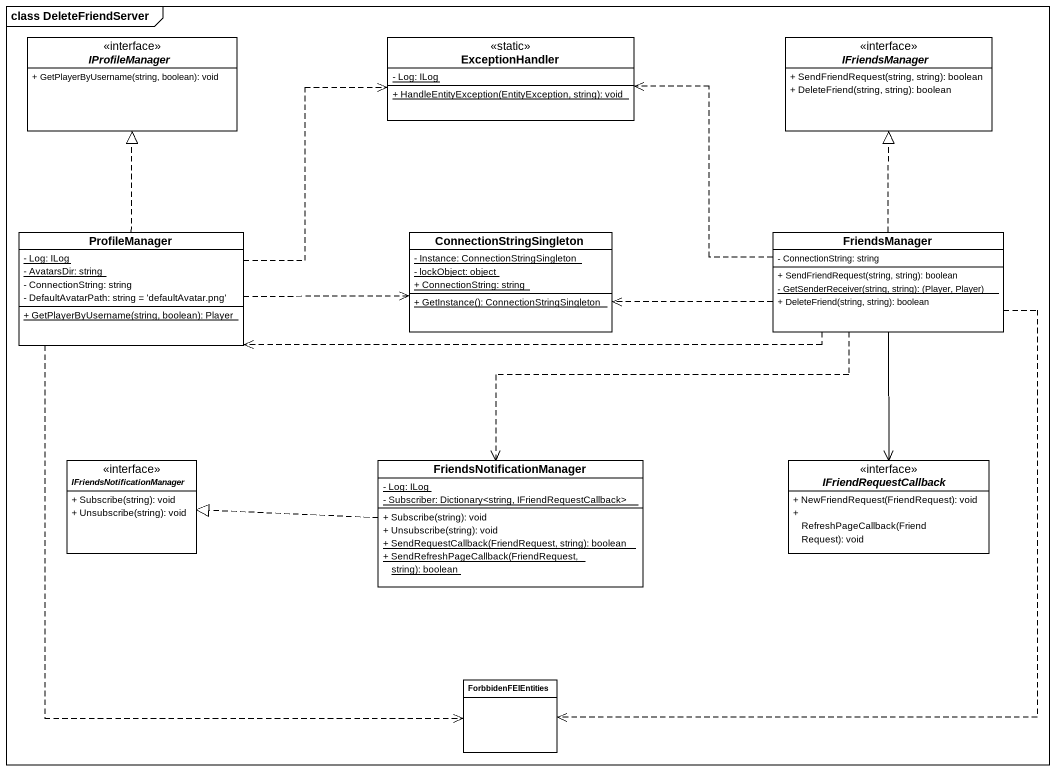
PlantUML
@startuml
mainframe class DeleteFriendServer
hide circle
hide empty members
skinparam classAttributeIconSize 0
interface IProfileManager {
  + GetPlayerByUsername(string, boolean): void
}
class ExceptionHandler <<static>> {
  {static} - Log: ILog
  {static} + HandleEntityException(EntityException, string): void
}
interface IFriendsManager {
  + SendFriendRequest(string, string): boolean
  + DeleteFriend(string, string): boolean
}
class ProfileManager {
  {static} - Log: ILog
  {static} - AvatarsDir: string
  - ConnectionString: string
  - DefaultAvatarPath: string = 'defaultAvatar.png'
  {static} + GetPlayerByUsername(string, boolean): Player
}
class ConnectionStringSingleton {
  {static} - Instance: ConnectionStringSingleton
  {static} - lockObject: object
  {static} + ConnectionString: string
  {static} + GetInstance(): ConnectionStringSingleton
}
class FriendsManager {
  - ConnectionString: string
  + SendFriendRequest(string, string): boolean
  {static} - GetSenderReceiver(string, string): (Player, Player)
  + DeleteFriend(string, string): boolean
}
interface IFriendsNotificationManager {
  + Subscribe(string): void
  + Unsubscribe(string): void
}
class FriendsNotificationManager {
  {static} - Log: ILog
  {static} - Subscriber: Dictionary<string, IFriendRequestCallback>
  + Subscribe(string): void
  + Unsubscribe(string): void
  {static} + SendRequestCallback(FriendRequest, string): boolean
  {static} + SendRefreshPageCallback(FriendRequest, string): boolean
}
interface IFriendRequestCallback {
  + NewFriendRequest(FriendRequest): void
  + RefreshPageCallback(FriendRequest): void
}
class ForbbidenFEIEntities
ProfileManager .up.|> IProfileManager
ProfileManager .right.> ExceptionHandler
ProfileManager .right.> ConnectionStringSingleton
ProfileManager ..> ForbbidenFEIEntities
FriendsManager .left.> ExceptionHandler
FriendsManager .up.|> IFriendsManager
FriendsManager .left.> ProfileManager
FriendsManager .left.> ConnectionStringSingleton
FriendsManager ..> FriendsNotificationManager
FriendsManager --> IFriendRequestCallback
FriendsManager ..> ForbbidenFEIEntities
FriendsNotificationManager .left.|> IFriendsNotificationManager
@enduml
